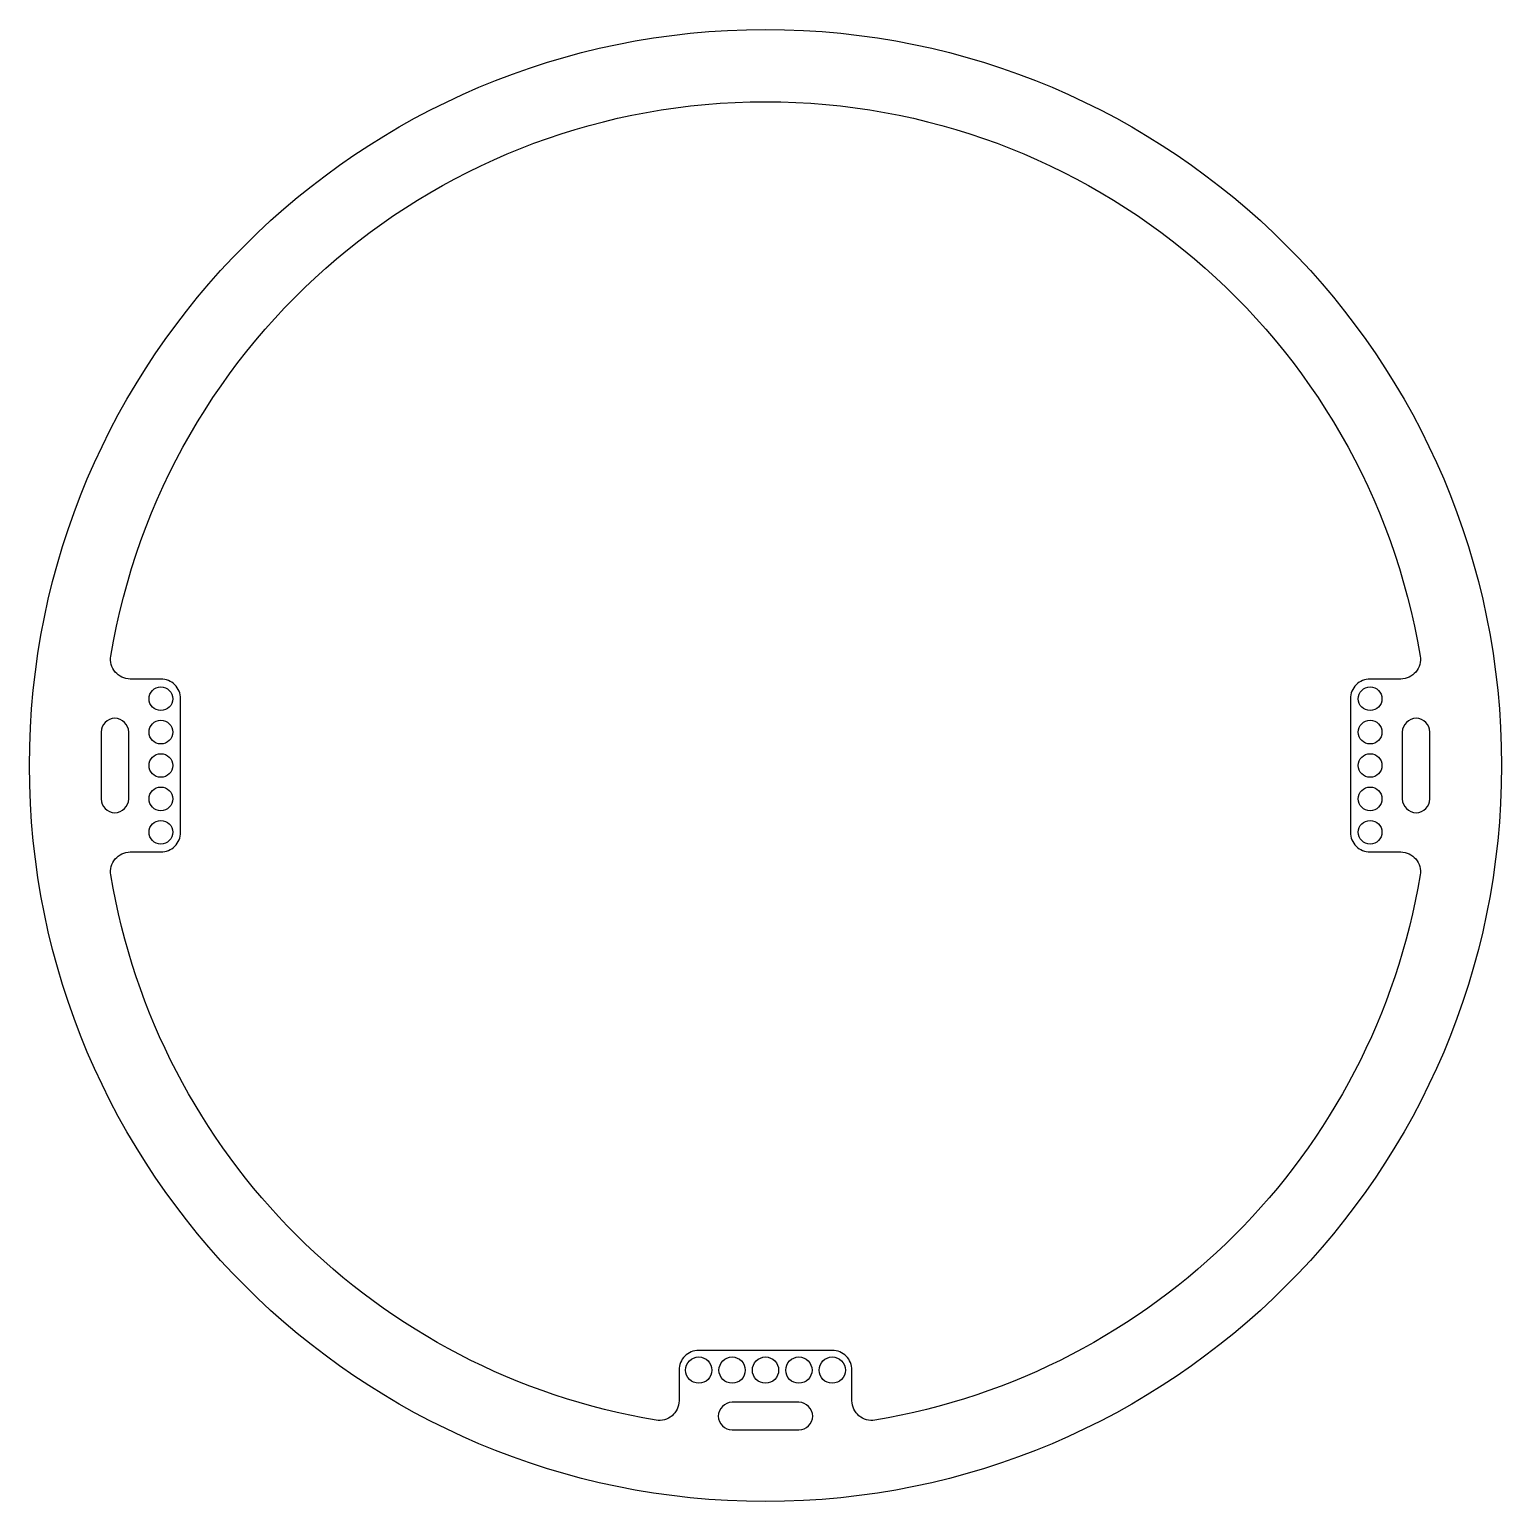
# Model space of a CAD drawing. Header units: millimetres. Extents: x -56 to 56, y -56 to 56.
import ezdxf

# ---------------------------------------------------------------- set-up
doc = ezdxf.new("R2010")
doc.units = ezdxf.units.MM
doc.layers.get('0').update_dxf_attribs({"linetype": 'CONTINUOUS'})

msp = doc.modelspace()

# ---------------------------------------------------------------- linework, layer by layer
for points in [[(48.33, 6.58), (46, 6.58, 0.414214), (44.5, 5.08), (44.5, -5.08, 0.414214), (46, -6.58), (48.33, -6.58, -0.463608), (49.81, -8.33, -0.320186), (8.33, -49.81, -0.463608), (6.58, -48.33), (6.58, -46, 0.414214), (5.08, -44.5), (-5.08, -44.5, 0.414214), (-6.58, -46), (-6.58, -48.33, -0.463608), (-8.33, -49.81, -0.320186), (-49.81, -8.33, -0.463608), (-48.33, -6.58), (-46, -6.58, 0.414214), (-44.5, -5.08), (-44.5, 5.08, 0.414214), (-46, 6.58), (-48.33, 6.58, -0.463608), (-49.81, 8.33, -0.846693), (49.81, 8.33, -0.463608)], [(-48.45, 2.54, 1), (-50.55, 2.54), (-50.55, -2.54, 1), (-48.45, -2.54)], [(48.45, -2.54, 1), (50.55, -2.54), (50.55, 2.54, 1), (48.45, 2.54)], [(-2.54, -48.45, 1), (-2.54, -50.55), (2.54, -50.55, 1), (2.54, -48.45)]]:
    msp.add_lwpolyline(points, format="xyb", close=True)
for centre, radius in [((0, 0), 56), ((-46, 5.08), 0.9), ((46, 5.08), 0.9), ((-46, 2.54), 0.9), ((46, 2.54), 0.9), ((-46, 0), 0.9), ((46, 0), 0.9), ((-46, -2.54), 0.9), ((46, -2.54), 0.9), ((-46, -5.08), 0.9), ((46, -5.08), 0.9), ((-5.08, -46), 1), ((-2.54, -46), 1), ((0, -46), 1), ((2.54, -46), 1), ((5.08, -46), 1)]:
    msp.add_circle(centre, radius)

doc.saveas('drawing.dxf')
